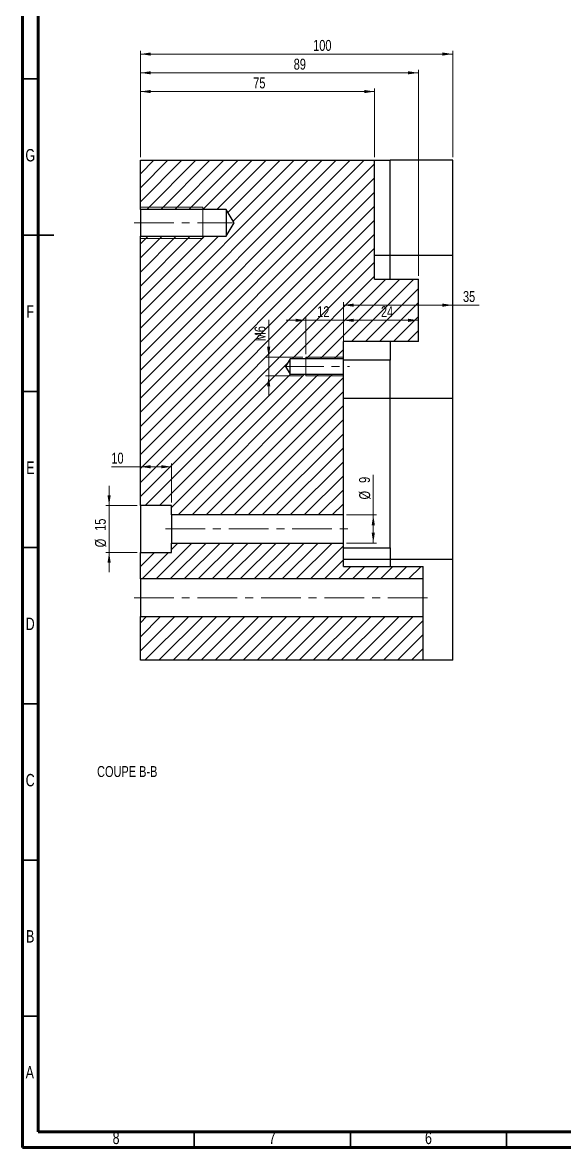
# Model space of a CAD drawing. Header units: millimetres. Extents: x 5 to 415, y 5 to 589.
# Drawn here: x 5 to 178.5, y 5 to 365.1 of the extents above; entities that cross this region are included whole.
import ezdxf

# ---------------------------------------------------------------- set-up
doc = ezdxf.new("R2010")
doc.units = ezdxf.units.MM
doc.linetypes.add('CENTERX2', pattern=[20.32, 12.7, -2.54, 2.54, -2.54])
doc.styles.add('SLDTEXTSTYLE0', font='TXT', dxfattribs={"width": 0.75})
doc.dimstyles.new('SLDDIMSTYLE2', dxfattribs={"dimtxt": 3.5, "dimasz": 3.302, "dimexe": 0, "dimexo": 0.0625, "dimgap": 0.875, "dimtad": 1, "dimrnd": 1e-09, "dimzin": 12, "dimdsep": 46, "dimtxsty": 'SLDTEXTSTYLE0', "dimsah": 1, "dimcen": 0.09, "dimadec": 0, "dimazin": 3, "dimtfac": 1, "dimtofl": 0, "dimtmove": 0, "dimatfit": 3, "dimfxl": 1, "dimfrac": 2, "dimtolj": 1, "dimtzin": 12, "dimarcsym": 0})
doc.dimstyles.new('SLDDIMSTYLE4', dxfattribs={"dimtxt": 3.5, "dimasz": 3.302, "dimexe": 0, "dimexo": 0.0625, "dimgap": 0.875, "dimtad": 1, "dimrnd": 1e-09, "dimzin": 12, "dimdsep": 46, "dimtxsty": 'SLDTEXTSTYLE0', "dimsah": 1, "dimcen": 0.09, "dimadec": 0, "dimazin": 3, "dimtfac": 1, "dimtmove": 0, "dimatfit": 0, "dimfxl": 1, "dimfrac": 2, "dimtolj": 1, "dimtzin": 12, "dimarcsym": 0})

# ---------------------------------------------------------------- blocks, each defined once
blk = doc.blocks.new('_D_43')
at = {"color": 7, "linetype": 'Continuous', "lineweight": 18}
for p, q in [((42.73, 321.95), (42.73, 343.95)), ((117.73, 342.95), (42.73, 342.95)), ((117.73, 321.95), (117.73, 343.95))]:
    blk.add_line(p, q, dxfattribs=at)
for points in [[(42.73, 342.95), (46.03, 342.45), (46.03, 343.46)], [(117.73, 342.95), (114.43, 343.46), (114.43, 342.45)]]:
    blk.add_solid(points, dxfattribs=at)
at = {"color": 7, "linetype": 'Continuous', "lineweight": 18, "insert": (78.87, 347.47), "char_height": 3.5, "attachment_point": 1, "style": 'SLDTEXTSTYLE0'}
blk.add_mtext('75', dxfattribs=at)
blk = doc.blocks.new('_D_44')
at = {"color": 7, "linetype": 'Continuous', "lineweight": 18}
for p, q in [((83.81, 257.95), (83.81, 269.9)), ((94.73, 257.95), (82.81, 257.95)), ((83.81, 257.95), (83.81, 251.95)), ((94.73, 251.95), (82.81, 251.95)), ((83.81, 251.95), (83.81, 245.6))]:
    blk.add_line(p, q, dxfattribs=at)
for points in [[(83.81, 257.95), (84.32, 261.26), (83.3, 261.26)], [(83.81, 251.95), (83.3, 248.65), (84.32, 248.65)]]:
    blk.add_solid(points, dxfattribs=at)
at = {"color": 7, "linetype": 'Continuous', "lineweight": 18, "insert": (79.3, 263.02), "char_height": 3.5, "attachment_point": 1, "rotation": 90, "style": 'SLDTEXTSTYLE0'}
blk.add_mtext('M6', dxfattribs=at)
blk = doc.blocks.new('_D_45')
at = {"color": 7, "linetype": 'Continuous', "lineweight": 18}
for p, q in [((95.73, 258.95), (95.73, 270.74)), ((107.73, 258.95), (107.73, 270.74)), ((95.73, 269.74), (89.38, 269.74)), ((107.73, 269.74), (95.73, 269.74)), ((107.73, 269.74), (114.08, 269.74))]:
    blk.add_line(p, q, dxfattribs=at)
for points in [[(95.73, 269.74), (92.43, 270.25), (92.43, 269.23)], [(107.73, 269.74), (111.03, 269.23), (111.03, 270.25)]]:
    blk.add_solid(points, dxfattribs=at)
at = {"color": 7, "linetype": 'Continuous', "lineweight": 18, "insert": (99.35, 274.25), "char_height": 3.5, "attachment_point": 1, "style": 'SLDTEXTSTYLE0'}
blk.add_mtext('12', dxfattribs=at)
blk = doc.blocks.new('_D_46')
at = {"color": 7, "linetype": 'Continuous', "lineweight": 18}
for p, q in [((107.73, 263.95), (107.73, 270.74)), ((131.73, 269.74), (107.73, 269.74))]:
    blk.add_line(p, q, dxfattribs=at)
for points in [[(107.73, 269.74), (111.03, 269.23), (111.03, 270.25)], [(131.73, 269.74), (128.43, 270.25), (128.43, 269.23)]]:
    blk.add_solid(points, dxfattribs=at)
at = {"color": 7, "linetype": 'Continuous', "lineweight": 18, "insert": (119.76, 274.25), "char_height": 3.5, "attachment_point": 1, "style": 'SLDTEXTSTYLE0'}
blk.add_mtext('24', dxfattribs=at)
blk = doc.blocks.new('_D_47')
at = {"color": 7, "linetype": 'Continuous', "lineweight": 18}
for p, q in [((107.73, 263.95), (107.73, 275.59)), ((107.73, 274.59), (142.73, 274.59)), ((142.73, 274.59), (151.19, 274.59))]:
    blk.add_line(p, q, dxfattribs=at)
for points in [[(107.73, 274.59), (111.03, 274.09), (111.03, 275.1)], [(142.73, 274.59), (139.43, 275.1), (139.43, 274.09)]]:
    blk.add_solid(points, dxfattribs=at)
at = {"color": 7, "linetype": 'Continuous', "lineweight": 18, "insert": (146.02, 279.11), "char_height": 3.5, "attachment_point": 1, "style": 'SLDTEXTSTYLE0'}
blk.add_mtext('35', dxfattribs=at)
blk = doc.blocks.new('_D_48')
at = {"color": 7, "linetype": 'Continuous', "lineweight": 18}
for p, q in [((32.73, 210.45), (32.73, 216.8)), ((41.73, 210.45), (31.73, 210.45)), ((32.73, 210.45), (32.73, 195.45)), ((41.73, 195.45), (31.73, 195.45)), ((32.73, 195.45), (32.73, 189.1))]:
    blk.add_line(p, q, dxfattribs=at)
for points in [[(32.73, 210.45), (33.24, 213.76), (32.22, 213.76)], [(32.73, 195.45), (32.22, 192.15), (33.24, 192.15)]]:
    blk.add_solid(points, dxfattribs=at)
at = {"color": 7, "linetype": 'Continuous', "lineweight": 18, "char_height": 3.5, "attachment_point": 1, "rotation": 90, "style": 'SLDTEXTSTYLE0'}
for s, insert in [('15', (28.16, 202.37)), ('%%c', (28.22, 197.09))]:
    blk.add_mtext(s, dxfattribs=dict(at, insert=insert))
blk = doc.blocks.new('_D_49')
at = {"color": 7, "linetype": 'Continuous', "lineweight": 18}
for p, q in [((52.73, 211.45), (52.73, 223.87)), ((42.73, 222.87), (33.46, 222.87)), ((52.73, 222.87), (42.73, 222.87))]:
    blk.add_line(p, q, dxfattribs=at)
for points in [[(42.73, 222.87), (46.03, 222.36), (46.03, 223.38)], [(52.73, 222.87), (49.43, 223.38), (49.43, 222.36)]]:
    blk.add_solid(points, dxfattribs=at)
at = {"color": 7, "linetype": 'Continuous', "lineweight": 18, "insert": (33.46, 227.38), "char_height": 3.5, "attachment_point": 1, "style": 'SLDTEXTSTYLE0'}
blk.add_mtext('10', dxfattribs=at)
blk = doc.blocks.new('_D_50')
at = {"color": 7, "linetype": 'Continuous', "lineweight": 18}
for p, q in [((117.3, 207.45), (117.3, 220.28)), ((108.73, 207.45), (118.3, 207.45)), ((117.3, 207.45), (117.3, 198.45)), ((108.73, 198.45), (118.3, 198.45))]:
    blk.add_line(p, q, dxfattribs=at)
for points in [[(117.3, 207.45), (116.79, 204.15), (117.81, 204.15)], [(117.3, 198.45), (117.81, 201.76), (116.79, 201.76)]]:
    blk.add_solid(points, dxfattribs=at)
at = {"color": 7, "linetype": 'Continuous', "lineweight": 18, "char_height": 3.5, "attachment_point": 1, "rotation": 90, "style": 'SLDTEXTSTYLE0'}
for s, insert in [('9', (112.74, 217.69)), ('%%c', (112.79, 212.41))]:
    blk.add_mtext(s, dxfattribs=dict(at, insert=insert))
blk = doc.blocks.new('_D_51')
at = {"color": 7, "linetype": 'Continuous', "lineweight": 18}
for p, q in [((42.73, 321.95), (42.73, 355.95)), ((42.73, 354.95), (142.73, 354.95)), ((142.73, 321.95), (142.73, 355.95))]:
    blk.add_line(p, q, dxfattribs=at)
for points in [[(42.73, 354.95), (46.03, 354.45), (46.03, 355.46)], [(142.73, 354.95), (139.43, 355.46), (139.43, 354.45)]]:
    blk.add_solid(points, dxfattribs=at)
at = {"color": 7, "linetype": 'Continuous', "lineweight": 18, "insert": (98.06, 359.47), "char_height": 3.5, "attachment_point": 1, "style": 'SLDTEXTSTYLE0'}
blk.add_mtext('100', dxfattribs=at)
blk = doc.blocks.new('_D_52')
at = {"color": 7, "linetype": 'Continuous', "lineweight": 18}
for p, q in [((42.73, 321.95), (42.73, 349.95)), ((131.73, 283.95), (131.73, 349.95)), ((131.73, 348.95), (42.73, 348.95))]:
    blk.add_line(p, q, dxfattribs=at)
for points in [[(42.73, 348.95), (46.03, 348.45), (46.03, 349.46)], [(131.73, 348.95), (128.43, 349.46), (128.43, 348.45)]]:
    blk.add_solid(points, dxfattribs=at)
at = {"color": 7, "linetype": 'Continuous', "lineweight": 18, "insert": (91.83, 353.47), "char_height": 3.5, "attachment_point": 1, "style": 'SLDTEXTSTYLE0'}
blk.add_mtext('89', dxfattribs=at)

msp = doc.modelspace()

# ---------------------------------------------------------------- hatches: boundary and pattern name
at = {"linetype": 'Continuous', "lineweight": 18}
h = msp.add_hatch(dxfattribs=at)
h.set_pattern_fill('ANSI31', style=0)
h.paths.add_polyline_path([(42.729, 296.703), (42.729, 210.453), (52.729, 210.453), (52.729, 207.453), (107.729, 207.453), (107.729, 252.453), (90.729, 252.453), (89.227, 254.953), (90.729, 257.453), (107.729, 257.453), (107.729, 262.953), (131.729, 262.953), (131.729, 282.953), (117.729, 282.953), (117.729, 320.953), (42.729, 320.953), (42.729, 305.203), (70.229, 305.203), (72.783, 300.953), (70.229, 296.703)], flags=0)
h = msp.add_hatch(dxfattribs=at)
h.set_pattern_fill('ANSI31', style=0)
h.paths.add_polyline_path([(42.729, 195.453), (42.729, 186.953), (133.229, 186.953), (133.229, 190.953), (107.729, 190.953), (107.729, 198.453), (52.729, 198.453), (52.729, 195.453)], flags=0)
h = msp.add_hatch(dxfattribs=at)
h.set_pattern_fill('ANSI31', style=0)
h.paths.add_polyline_path([(42.729, 160.953), (133.229, 160.953), (133.229, 174.953), (42.729, 174.953)], flags=0)

# ---------------------------------------------------------------- linework, layer by layer
at = {"color": 7, "linetype": 'Continuous', "lineweight": 70}
for p, q in [((5, 5), (5, 589)), ((10, 10), (10, 584)), ((410, 10), (10, 10)), ((415, 5), (5, 5))]:
    msp.add_line(p, q, dxfattribs=at)
at = {"color": 7, "linetype": 'Continuous', "lineweight": 35}
for p, q in [((10, 347), (5, 347)), ((4.999, 297), (15.001, 297)), ((10, 297), (5, 297)), ((10, 247), (5, 247)), ((10, 197), (5, 197)), ((10, 147), (5, 147)), ((10, 97), (5, 97)), ((10, 47), (5, 47)), ((60, 10), (60, 5)), ((110, 10), (110, 5)), ((160, 10), (160, 5))]:
    msp.add_line(p, q, dxfattribs=at)
at = {"color": 7, "linetype": 'Continuous', "lineweight": 25}
for p, q in [((42.729, 305.203), (42.729, 320.953)), ((42.729, 320.953), (117.729, 320.953)), ((117.729, 282.953), (117.729, 320.953)), ((117.729, 320.953), (122.729, 320.953)), ((122.729, 290.581), (122.729, 320.953)), ((142.729, 320.953), (122.729, 320.953)), ((142.729, 290.581), (142.729, 320.953)), ((70.229, 305.203), (42.729, 305.203)), ((42.729, 305.203), (42.729, 296.703)), ((72.783, 300.953), (70.229, 305.203)), ((70.229, 305.203), (70.229, 296.703)), ((70.229, 296.703), (72.783, 300.953)), ((42.729, 296.703), (70.229, 296.703)), ((42.729, 210.453), (42.729, 296.703)), ((117.729, 290.581), (122.729, 290.581)), ((122.729, 282.953), (122.729, 290.581)), ((122.729, 290.581), (142.729, 290.581)), ((142.729, 244.747), (142.729, 290.581)), ((117.729, 282.953), (131.729, 282.953)), ((131.729, 262.953), (131.729, 282.953)), ((131.729, 262.953), (107.729, 262.953)), ((107.729, 257.453), (107.729, 262.953)), ((122.729, 262.953), (122.729, 256.953)), ((90.729, 257.453), (89.227, 254.953)), ((107.729, 257.453), (90.729, 257.453)), ((90.729, 252.453), (90.729, 257.453)), ((107.729, 252.453), (107.729, 257.453)), ((122.729, 256.953), (107.729, 256.953)), ((122.729, 244.747), (122.729, 256.953)), ((89.227, 254.953), (90.729, 252.453)), ((90.729, 252.453), (107.729, 252.453)), ((107.729, 207.453), (107.729, 252.453)), ((122.729, 244.747), (107.729, 244.747)), ((122.729, 196.953), (122.729, 244.747)), ((142.729, 244.747), (122.729, 244.747)), ((142.729, 193.18), (142.729, 244.747)), ((52.729, 210.453), (42.729, 210.453)), ((42.729, 210.453), (42.729, 195.453)), ((52.729, 207.453), (52.729, 210.453)), ((107.729, 207.453), (52.729, 207.453)), ((52.729, 207.453), (52.729, 198.453)), ((107.729, 198.453), (107.729, 207.453)), ((52.729, 195.453), (52.729, 198.453)), ((52.729, 198.453), (107.729, 198.453)), ((107.729, 190.953), (107.729, 198.453)), ((42.729, 195.453), (52.729, 195.453)), ((42.729, 186.953), (42.729, 195.453)), ((107.729, 196.953), (122.729, 196.953)), ((122.729, 196.953), (122.729, 193.18)), ((122.729, 193.18), (107.729, 193.18)), ((107.729, 190.953), (133.229, 190.953)), ((122.729, 193.18), (122.729, 190.953)), ((142.729, 193.18), (122.729, 193.18)), ((133.229, 186.953), (133.229, 190.953)), ((142.729, 160.953), (142.729, 193.18)), ((133.229, 186.953), (42.729, 186.953)), ((42.729, 186.953), (42.729, 174.953)), ((133.229, 174.953), (133.229, 186.953)), ((42.729, 160.953), (42.729, 174.953)), ((42.729, 174.953), (133.229, 174.953)), ((133.229, 160.953), (133.229, 174.953)), ((133.229, 160.953), (42.729, 160.953)), ((142.729, 160.953), (133.229, 160.953))]:
    msp.add_line(p, q, dxfattribs=at)
at = {"color": 7, "linetype": 'Continuous', "lineweight": 18}
for p, q in [((62.729, 305.953), (42.729, 305.953)), ((62.729, 305.203), (62.729, 305.953)), ((42.729, 295.953), (62.729, 295.953)), ((62.729, 295.953), (62.729, 296.703)), ((107.729, 257.953), (95.729, 257.953)), ((95.729, 257.953), (95.729, 257.453)), ((95.729, 252.453), (95.729, 251.953)), ((95.729, 251.953), (107.729, 251.953))]:
    msp.add_line(p, q, dxfattribs=at)
at = {"color": 7, "linetype": 'CENTERX2', "lineweight": 18}
for p, q in [((40.729, 300.953), (72.229, 300.953)), ((88.729, 254.953), (109.729, 254.953)), ((50.729, 202.953), (109.729, 202.953)), ((40.729, 180.953), (135.229, 180.953))]:
    msp.add_line(p, q, dxfattribs=at)
at = {"color": 7, "linetype": 'Continuous', "lineweight": 18, "flags": 128}
for points in [[(62.729, 296.703), (62.729, 296.81), (62.729, 297.124), (62.729, 297.631), (62.729, 298.304), (62.729, 299.109), (62.729, 300.008), (62.729, 300.953), (62.729, 301.899), (62.729, 302.797), (62.729, 303.603), (62.729, 304.276), (62.729, 304.782), (62.729, 305.097), (62.729, 305.203)], [(95.729, 257.453), (95.729, 257.331), (95.729, 256.976), (95.729, 256.423), (95.729, 255.726), (95.729, 254.953), (95.729, 254.181), (95.729, 253.484), (95.729, 252.931), (95.729, 252.576), (95.729, 252.453)]]:
    msp.add_lwpolyline(points, dxfattribs=at)

# ---------------------------------------------------------------- texts
at = {"color": 7, "linetype": 'Continuous', "lineweight": 0, "attachment_point": 2, "style": 'SLDTEXTSTYLE0'}
for s, insert, char_height in [('G', (7.487, 324.56), 3.969), ('F', (7.458, 274.56), 3.969), ('E', (7.508, 224.56), 3.969), ('D', (7.453, 174.56), 3.969), ('COUPE B-B', (38.532, 127.075), 3.5), ('C', (7.459, 124.56), 3.969), ('B', (7.471, 74.56), 3.969), ('A', (7.34, 31.06), 3.969), ('8', (34.96, 10.06), 3.969), ('7', (84.96, 10.06), 3.969), ('6', (134.96, 10.06), 3.969)]:
    msp.add_mtext(s, dxfattribs=dict(at, insert=insert, char_height=char_height))

# ---------------------------------------------------------------- dimensions: what is measured, and where the dimension line sits
at = {"color": 7, "linetype": 'Continuous', "lineweight": 18}
for base, p1, p2, dimstyle, picture, middle in [((142.729, 354.953), (42.729, 320.953), (142.729, 320.953), 'SLDDIMSTYLE2', '_D_51', (101.935, 354.953)), ((42.729, 348.953), (131.729, 282.953), (42.729, 320.953), 'SLDDIMSTYLE2', '_D_52', (94.411, 348.953)), ((42.729, 342.953), (117.729, 320.953), (42.729, 320.953), 'SLDDIMSTYLE2', '_D_43', (81.452, 342.953)), ((142.729, 274.594), (107.729, 262.953), (142.729, 320.953), 'SLDDIMSTYLE2', '_D_47', (148.607, 274.594)), ((95.729, 269.742), (107.729, 257.953), (95.729, 257.953), 'SLDDIMSTYLE4', '_D_45', (101.935, 269.742)), ((107.729, 269.742), (131.729, 262.953), (107.729, 262.953), 'SLDDIMSTYLE2', '_D_46', (122.346, 269.742)), ((42.729, 222.872), (52.729, 210.453), (42.729, 210.453), 'SLDDIMSTYLE2', '_D_49', (36.046, 222.872))]:
    dim = msp.add_linear_dim(base=base, p1=p1, p2=p2, dimstyle=dimstyle, dxfattribs=at)
    dim.commit()
    dim.dimension.update_dxf_attribs({"geometry": picture, "text_midpoint": middle, "dimtype": 160})
for base, p1, p2, text, dimstyle, picture, middle in [((83.809, 251.953), (95.729, 257.953), (95.729, 251.953), 'M6', 'SLDDIMSTYLE4', '_D_44', (83.809, 266.459)), ((117.3, 198.453), (107.729, 207.453), (107.729, 198.453), '%%c<>', 'SLDDIMSTYLE2', '_D_50', (117.3, 216.343)), ((32.729, 195.453), (42.729, 210.453), (42.729, 195.453), '%%c<>', 'SLDDIMSTYLE4', '_D_48', (32.729, 202.317))]:
    dim = msp.add_linear_dim(base=base, p1=p1, p2=p2, angle=90, text=text, dimstyle=dimstyle, dxfattribs=at)
    dim.commit()
    dim.dimension.update_dxf_attribs({"geometry": picture, "text_midpoint": middle, "dimtype": 160})

doc.saveas('drawing.dxf')
